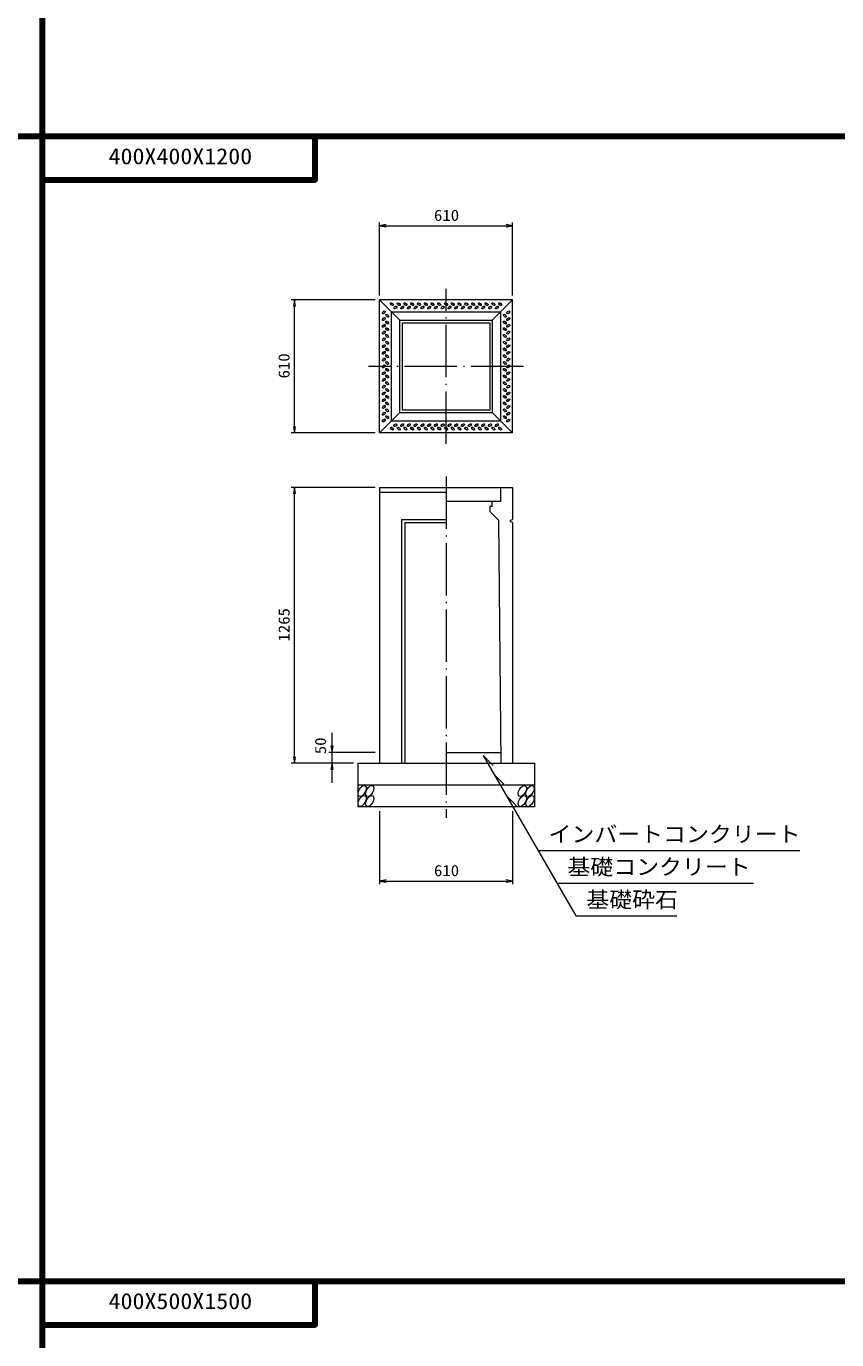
# Model space of a CAD drawing. Units: millimetres, scale not verified. Extents: x -8410 to 41710, y -74801 to 5940.
# Drawn here: x 23136 to 26851, y -21958 to -15935 of the extents above; entities that cross this region are included whole.
import ezdxf
from ezdxf.enums import TextEntityAlignment as Align

# ---------------------------------------------------------------- set-up
doc = ezdxf.new("R2010")
doc.units = ezdxf.units.MM
doc.header["$LTSCALE"] = 20
doc.linetypes.add('LONG_DASHED_DOTTED', pattern=[15.25, 12, -1.5, 0.25, -1.5])
for name, color, linetype, lineweight in [('0-0_グループ[0](0)-D-BMK(0)', 2, 'LONG_DASHED_DOTTED', 13), ('0-1_グループ[0](0)-D-STR(1)', 1, 'Continuous', 13), ('0-2_グループ[0](0)-D-STR-DIM(2)', 7, 'Continuous', 13), ('0-3_グループ[0](0)-D-STR-HTXT(3)', 7, 'Continuous', 13), ('0-5_グループ[0](0)-D-TTL(5)', 2, 'Continuous', 140)]:
    doc.layers.add(name, color=color, linetype=linetype, lineweight=lineweight)
doc.layers.add('0-4_グループ[0](0)-D-STR-TXT(4)', color=7, linetype='Continuous')
doc.layers.add('0-6_グループ[0](0)-D-TTL-TXT(6)', color=7, linetype='Continuous')
doc.styles.add('ＭＳ ゴシック', font='')
doc.styles.get('ＭＳ ゴシック').set_extended_font_data('MS Gothic')

msp = doc.modelspace()

# ---------------------------------------------------------------- linework, layer by layer
at = {"layer": '0-0_グループ[0](0)-D-BMK(0)'}
for p, q in [((25060, -17850), (25060, -17140)), ((25415, -17495), (24705, -17495)), ((25060, -18000), (25060, -19565))]:
    msp.add_line(p, q, dxfattribs=at)
at = {"layer": '0-1_グループ[0](0)-D-STR(1)'}
for p, q in [((25365, -17190), (24755, -17190)), ((24755, -17800), (24755, -17190)), ((24755, -17190), (24848, -17283)), ((25365, -17190), (25272, -17283)), ((25365, -17800), (25365, -17190)), ((24810, -17245), (25310, -17245)), ((24810, -17745), (24810, -17245)), ((24848, -17283), (25272, -17283)), ((24848, -17707), (24848, -17283)), ((25272, -17283), (25272, -17707)), ((25310, -17245), (25310, -17745)), ((24860, -17295), (25260, -17295)), ((24860, -17695), (24860, -17295)), ((25260, -17295), (25260, -17695)), ((24755, -17800), (24848, -17707)), ((24848, -17707), (25272, -17707)), ((25260, -17695), (24860, -17695)), ((25365, -17800), (25272, -17707)), ((24810, -17745), (25310, -17745)), ((25365, -17800), (24755, -17800)), ((24755, -18050), (24755, -19315)), ((24755, -18050), (25365, -18050)), ((25365, -18050), (25365, -18196.5)), ((24755, -18072), (25060, -18072)), ((25272, -18137), (25272, -18115)), ((25272, -18137), (25260, -18137)), ((25260, -18137), (25260, -18160)), ((25260, -18160), (25300, -18200)), ((24856.5, -18196.5), (25060, -18196.5)), ((24856.5, -18196.5), (24856.5, -19315)), ((24871.5, -18211.5), (25060, -18211.5)), ((24871.5, -18211.5), (24871.5, -19315)), ((25300, -18200), (25311.82, -19315)), ((25355, -18200), (25365, -18196.5)), ((25365, -18211.5), (25365, -19315)), ((25060, -19265), (25311.29, -19265)), ((24655, -19315), (25465, -19315)), ((24655, -19315), (24655, -19515)), ((25465, -19315), (25465, -19515)), ((25465, -19415), (24655, -19415)), ((25465, -19515), (24655, -19515))]:
    msp.add_line(p, q, dxfattribs=at)
for points in [[(25310, -18050), (25310, -18115), (25060, -18115)], [(25365, -18211.5), (25355, -18208), (25355, -18200)]]:
    msp.add_lwpolyline(points, dxfattribs=at)
for centre, major_axis, ratio in [((24812, -17209.75), (-6.01, 6.01), 0.529412), ((24827.5, -17225.25), (6.01, 6.01), 0.529412), ((24843, -17209.75), (-6.01, 6.01), 0.529412), ((24858.5, -17225.25), (6.01, 6.01), 0.529412), ((24874, -17209.75), (-6.01, 6.01), 0.529412), ((24889.5, -17225.25), (6.01, 6.01), 0.529412), ((24905, -17209.75), (-6.01, 6.01), 0.529412), ((24920.5, -17225.25), (6.01, 6.01), 0.529412), ((24936, -17209.75), (-6.01, 6.01), 0.529412), ((24951.5, -17225.25), (6.01, 6.01), 0.529412), ((24967, -17209.75), (-6.01, 6.01), 0.529412), ((24982.5, -17225.25), (6.01, 6.01), 0.529412), ((24998, -17209.75), (-6.01, 6.01), 0.529412), ((25013.5, -17225.25), (6.01, 6.01), 0.529412), ((25029, -17209.75), (-6.01, 6.01), 0.529412), ((25044.5, -17225.25), (6.01, 6.01), 0.529412), ((25060, -17209.75), (-6.01, 6.01), 0.529412), ((25075.5, -17225.25), (6.01, 6.01), 0.529412), ((25091, -17209.75), (-6.01, 6.01), 0.529412), ((25106.5, -17225.25), (6.01, 6.01), 0.529412), ((25122, -17209.75), (-6.01, 6.01), 0.529412), ((25137.5, -17225.25), (6.01, 6.01), 0.529412), ((25153, -17209.75), (-6.01, 6.01), 0.529412), ((25168.5, -17225.25), (6.01, 6.01), 0.529412), ((25184, -17209.75), (-6.01, 6.01), 0.529412), ((25199.5, -17225.25), (6.01, 6.01), 0.529412), ((25215, -17209.75), (-6.01, 6.01), 0.529412), ((25230.5, -17225.25), (6.01, 6.01), 0.529412), ((25246, -17209.75), (-6.01, 6.01), 0.529412), ((25261.5, -17225.25), (6.01, 6.01), 0.529412), ((25277, -17209.75), (-6.01, 6.01), 0.529412), ((25292.5, -17225.25), (6.01, 6.01), 0.529412), ((25308, -17209.75), (-6.01, 6.01), 0.529412), ((24774.75, -17247), (-6.01, -6.01), 0.529412), ((24774.75, -17278), (-6.01, -6.01), 0.529412), ((24790.25, -17262.5), (-6.01, 6.01), 0.529412), ((24790.25, -17293.5), (-6.01, 6.01), 0.529412), ((25329.75, -17262.5), (6.01, -6.01), 0.529412), ((25329.75, -17293.5), (6.01, -6.01), 0.529412), ((25345.25, -17247), (6.01, 6.01), 0.529412), ((25345.25, -17278), (6.01, 6.01), 0.529412), ((24774.75, -17309), (-6.01, -6.01), 0.529412), ((24774.75, -17340), (-6.01, -6.01), 0.529412), ((24790.25, -17324.5), (-6.01, 6.01), 0.529412), ((25329.75, -17324.5), (6.01, -6.01), 0.529412), ((25345.25, -17309), (6.01, 6.01), 0.529412), ((25345.25, -17340), (6.01, 6.01), 0.529412), ((24774.75, -17371), (-6.01, -6.01), 0.529412), ((24774.75, -17402), (-6.01, -6.01), 0.529412), ((24790.25, -17355.5), (-6.01, 6.01), 0.529412), ((24790.25, -17386.5), (-6.01, 6.01), 0.529412), ((25329.75, -17355.5), (6.01, -6.01), 0.529412), ((25329.75, -17386.5), (6.01, -6.01), 0.529412), ((25345.25, -17371), (6.01, 6.01), 0.529412), ((25345.25, -17402), (6.01, 6.01), 0.529412), ((24774.75, -17433), (-6.01, -6.01), 0.529412), ((24774.75, -17464), (-6.01, -6.01), 0.529412), ((24790.25, -17417.5), (-6.01, 6.01), 0.529412), ((24790.25, -17448.5), (-6.01, 6.01), 0.529412), ((25329.75, -17417.5), (6.01, -6.01), 0.529412), ((25329.75, -17448.5), (6.01, -6.01), 0.529412), ((25345.25, -17433), (6.01, 6.01), 0.529412), ((25345.25, -17464), (6.01, 6.01), 0.529412), ((24774.75, -17495), (-6.01, -6.01), 0.529412), ((24774.75, -17526), (-6.01, -6.01), 0.529412), ((24790.25, -17479.5), (-6.01, 6.01), 0.529412), ((24790.25, -17510.5), (-6.01, 6.01), 0.529412), ((25329.75, -17479.5), (6.01, -6.01), 0.529412), ((25329.75, -17510.5), (6.01, -6.01), 0.529412), ((25345.25, -17495), (6.01, 6.01), 0.529412), ((25345.25, -17526), (6.01, 6.01), 0.529412), ((24774.75, -17557), (-6.01, -6.01), 0.529412), ((24774.75, -17588), (-6.01, -6.01), 0.529412), ((24790.25, -17541.5), (-6.01, 6.01), 0.529412), ((24790.25, -17572.5), (-6.01, 6.01), 0.529412), ((25329.75, -17541.5), (6.01, -6.01), 0.529412), ((25329.75, -17572.5), (6.01, -6.01), 0.529412), ((25345.25, -17557), (6.01, 6.01), 0.529412), ((25345.25, -17588), (6.01, 6.01), 0.529412), ((24774.75, -17619), (-6.01, -6.01), 0.529412), ((24774.75, -17650), (-6.01, -6.01), 0.529412), ((24790.25, -17603.5), (-6.01, 6.01), 0.529412), ((24790.25, -17634.5), (-6.01, 6.01), 0.529412), ((25329.75, -17603.5), (6.01, -6.01), 0.529412), ((25329.75, -17634.5), (6.01, -6.01), 0.529412), ((25345.25, -17619), (6.01, 6.01), 0.529412), ((25345.25, -17650), (6.01, 6.01), 0.529412), ((24774.75, -17681), (-6.01, -6.01), 0.529412), ((24774.75, -17712), (-6.01, -6.01), 0.529412), ((24790.25, -17665.5), (-6.01, 6.01), 0.529412), ((24790.25, -17696.5), (-6.01, 6.01), 0.529412), ((25329.75, -17665.5), (6.01, -6.01), 0.529412), ((25329.75, -17696.5), (6.01, -6.01), 0.529412), ((25345.25, -17681), (6.01, 6.01), 0.529412), ((25345.25, -17712), (6.01, 6.01), 0.529412), ((24774.75, -17743), (-6.01, -6.01), 0.529412), ((24790.25, -17727.5), (-6.01, 6.01), 0.529412), ((24827.5, -17764.75), (-6.01, -6.01), 0.529412), ((24858.5, -17764.75), (-6.01, -6.01), 0.529412), ((24889.5, -17764.75), (-6.01, -6.01), 0.529412), ((24920.5, -17764.75), (-6.01, -6.01), 0.529412), ((24951.5, -17764.75), (-6.01, -6.01), 0.529412), ((24982.5, -17764.75), (-6.01, -6.01), 0.529412), ((25013.5, -17764.75), (-6.01, -6.01), 0.529412), ((25044.5, -17764.75), (-6.01, -6.01), 0.529412), ((25075.5, -17764.75), (-6.01, -6.01), 0.529412), ((25106.5, -17764.75), (-6.01, -6.01), 0.529412), ((25137.5, -17764.75), (-6.01, -6.01), 0.529412), ((25168.5, -17764.75), (-6.01, -6.01), 0.529412), ((25199.5, -17764.75), (-6.01, -6.01), 0.529412), ((25230.5, -17764.75), (-6.01, -6.01), 0.529412), ((25261.5, -17764.75), (-6.01, -6.01), 0.529412), ((25292.5, -17764.75), (-6.01, -6.01), 0.529412), ((25329.75, -17727.5), (6.01, -6.01), 0.529412), ((25345.25, -17743), (6.01, 6.01), 0.529412), ((24812, -17780.25), (6.01, -6.01), 0.529412), ((24843, -17780.25), (6.01, -6.01), 0.529412), ((24874, -17780.25), (6.01, -6.01), 0.529412), ((24905, -17780.25), (6.01, -6.01), 0.529412), ((24936, -17780.25), (6.01, -6.01), 0.529412), ((24967, -17780.25), (6.01, -6.01), 0.529412), ((24998, -17780.25), (6.01, -6.01), 0.529412), ((25029, -17780.25), (6.01, -6.01), 0.529412), ((25060, -17780.25), (6.01, -6.01), 0.529412), ((25091, -17780.25), (6.01, -6.01), 0.529412), ((25122, -17780.25), (6.01, -6.01), 0.529412), ((25153, -17780.25), (6.01, -6.01), 0.529412), ((25184, -17780.25), (6.01, -6.01), 0.529412), ((25215, -17780.25), (6.01, -6.01), 0.529412), ((25246, -17780.25), (6.01, -6.01), 0.529412), ((25277, -17780.25), (6.01, -6.01), 0.529412), ((25308, -17780.25), (6.01, -6.01), 0.529412), ((24675.43, -19442), (-13.75, -23.82), 0.545455), ((24710.43, -19442), (-13.75, -23.82), 0.545455), ((25409.43, -19442), (-13.75, -23.82), 0.545455), ((25444.43, -19442), (-13.75, -23.82), 0.545455), ((24675.43, -19488), (-13.75, -23.82), 0.545455), ((24710.43, -19488), (-13.75, -23.82), 0.545455), ((25409.43, -19488), (-13.75, -23.82), 0.545455), ((25444.43, -19488), (-13.75, -23.82), 0.545455)]:
    msp.add_ellipse(centre, major_axis=major_axis, ratio=ratio, dxfattribs=at)
at = {"layer": '0-2_グループ[0](0)-D-STR-DIM(2)'}
for p, q in [((24755, -17170), (24755, -16835)), ((24755, -16850), (25365, -16850)), ((25365, -17170), (25365, -16835)), ((24735, -17190), (24350, -17190)), ((24365, -17800), (24365, -17190)), ((24735, -17800), (24350, -17800)), ((24735, -18050), (24350, -18050)), ((24365, -19315), (24365, -18050)), ((24537.48, -19405), (24537.48, -19175)), ((24537.48, -19265), (24537.48, -19175)), ((24735, -19265), (24522.48, -19265)), ((24635, -19315), (24350, -19315)), ((24635, -19315), (24522.48, -19315)), ((24537.48, -19405), (24537.48, -19315)), ((24755, -19535), (24755, -19870)), ((25365, -19535), (25365, -19870)), ((24755, -19855), (25365, -19855))]:
    msp.add_line(p, q, dxfattribs=at)
for points in [[(24785, -16845), (24755, -16850), (24785, -16855)], [(25335, -16855), (25365, -16850), (25335, -16845)], [(24370, -17220), (24365, -17190), (24360, -17220)], [(24360, -17770), (24365, -17800), (24370, -17770)], [(24370, -18080), (24365, -18050), (24360, -18080)], [(24532.48, -19235), (24537.48, -19265), (24542.48, -19235)], [(24360, -19285), (24365, -19315), (24370, -19285)], [(24542.48, -19345), (24537.48, -19315), (24532.48, -19345)], [(24785, -19850), (24755, -19855), (24785, -19860)], [(25335, -19860), (25365, -19855), (25335, -19850)]]:
    msp.add_lwpolyline(points, dxfattribs=at)
at = {"layer": '0-3_グループ[0](0)-D-STR-HTXT(3)'}
for p, q in [((25230, -19280), (25654.35, -20015)), ((25230, -19280), (25275.75, -19325.75)), ((25279.07, -19365), (25324.83, -19410.75)), ((25336.81, -19465), (25382.56, -19510.75)), ((25481.15, -19715), (26681.75, -19715)), ((25567.75, -19865), (26469.21, -19865)), ((25654.35, -20015), (26118.55, -20015))]:
    msp.add_line(p, q, dxfattribs=at)
at = {"layer": '0-5_グループ[0](0)-D-TTL(5)'}
for p, q in [((23210, -21690), (23210, -5940)), ((8410, -16440), (41710, -16440)), ((8410, -21690), (41710, -21690)), ((8410, -21690), (34310, -21690)), ((23210, -37440), (23210, -21690))]:
    msp.add_line(p, q, dxfattribs=at)
for points in [[(23210, -16640), (24460, -16640), (24460, -16440)], [(23210, -16640), (24460, -16640), (24460, -16440)], [(23210, -16640), (24460, -16640), (24460, -16440)], [(23210, -21890), (24460, -21890), (24460, -21690)], [(23210, -21890), (24460, -21890), (24460, -21690)]]:
    msp.add_lwpolyline(points, dxfattribs=at)

# ---------------------------------------------------------------- texts
at = {"layer": '0-2_グループ[0](0)-D-STR-DIM(2)', "style": 'ＭＳ ゴシック', "width": 1.1}
for p in [(25004.7, -16843), (25004.7, -19848)]:
    msp.add_text('610', height=51.32, dxfattribs=at).set_placement(p, align=Align.BOTTOM_LEFT)
for s, p in [('610', (24358, -17550.3)), ('1265', (24358, -18756.7)), ('50', (24525.47, -19273.3))]:
    msp.add_text(s, height=51.32, rotation=90, dxfattribs=at).set_placement(p, align=Align.BOTTOM_LEFT)
at = {"layer": '0-4_グループ[0](0)-D-STR-TXT(4)', "style": 'ＭＳ ゴシック', "width": 1.05}
for s, p in [('インバートコンクリート', (25529.85, -19698.68)), ('基礎コンクリート', (25616.45, -19848.68)), ('基礎砕石', (25703.06, -19998.68))]:
    msp.add_text(s, height=73.31, dxfattribs=at).set_placement(p, align=Align.BOTTOM_LEFT)
at = {"layer": '0-6_グループ[0](0)-D-TTL-TXT(6)', "style": 'ＭＳ ゴシック', "width": 1.1}
for s, p in [('400X400X1200', (23513, -16590)), ('400X500X1500', (23513, -21840))]:
    msp.add_text(s, height=73.31, dxfattribs=at).set_placement(p, align=Align.BOTTOM_LEFT)

doc.saveas('drawing.dxf')
